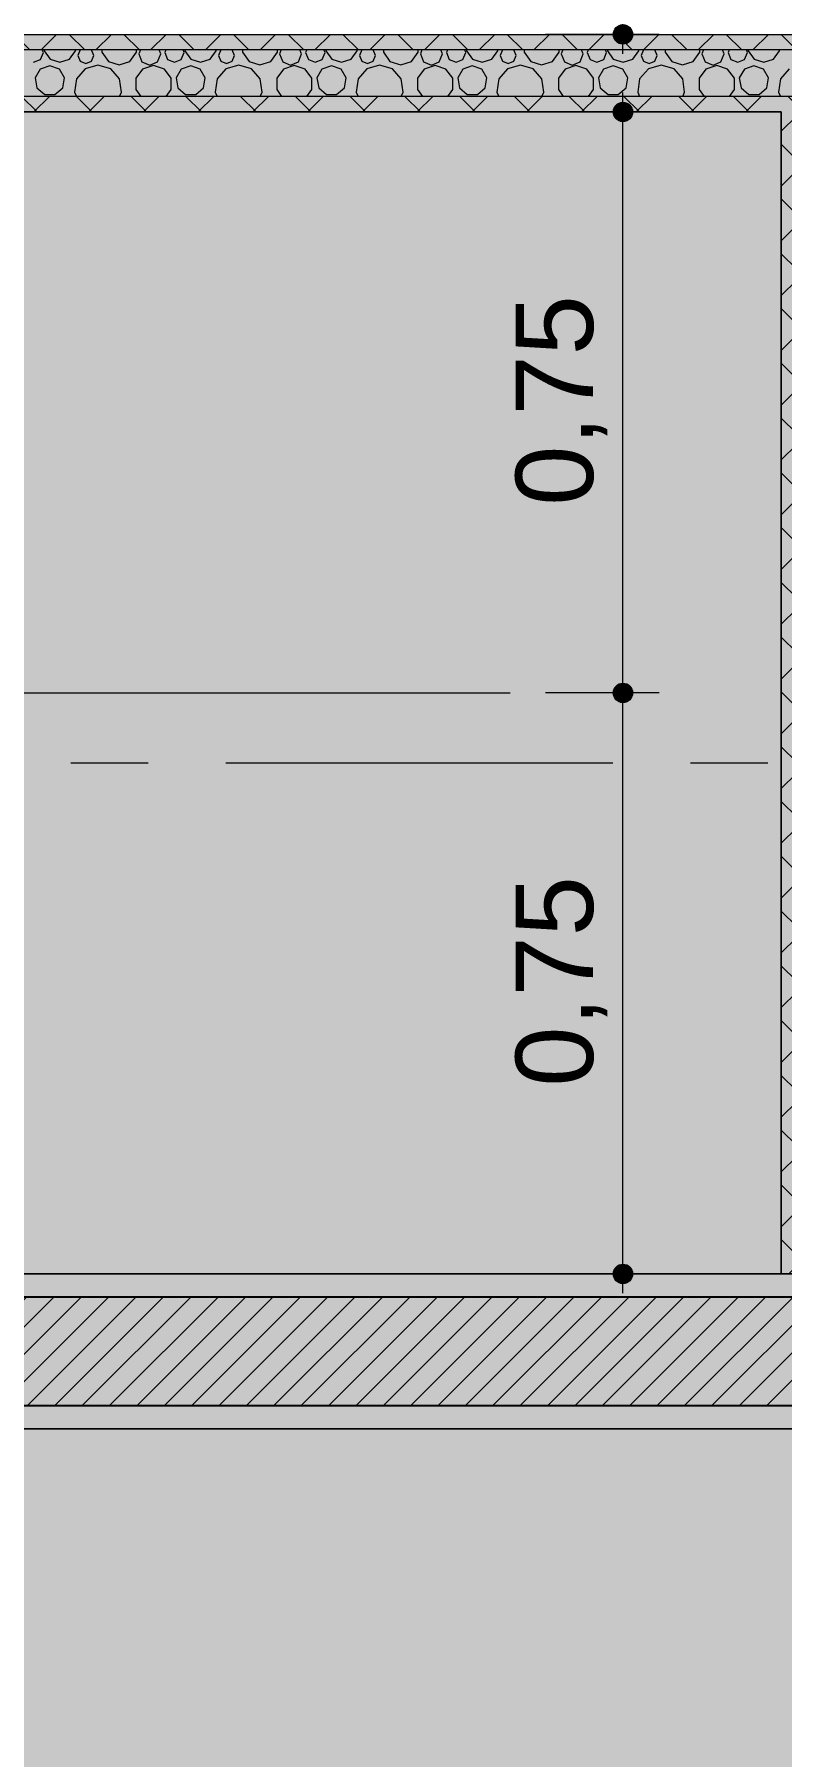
# Model space of a CAD drawing. Header units: metres. Extents: x -77 to -41.1, y -68 to -27.7.
# Drawn here: x -61.378 to -60.413, y -37.127 to -34.904 of the extents above; entities that cross this region are included whole.
import ezdxf

# ---------------------------------------------------------------- set-up
doc = ezdxf.new("R2010")
doc.units = ezdxf.units.M
doc.header["$MEASUREMENT"] = 0
doc.linetypes.add('AStair_dashed', pattern=[1.8, 0.8, -1])
doc.linetypes.add('Dot & Dashed', pattern=[0.6, 0.5, -0.05, 0, -0.05])
for name, color, linetype, lineweight in [('0_Caneta_No__99', 7, 'Continuous', 20), ('FORRO.EXEC_Caneta_No__241', 7, 'Continuous', 13), ('LAJES.EST_Caneta_No__241', 7, 'Continuous', 13), ('LAJES.EST_Caneta_No__96', 252, 'Continuous', 0), ('LUMINOTÉCNICA_Caneta_No__96', 252, 'Continuous', 0), ('PAREDE CONSTRUIR_Caneta_No__241', 7, 'Continuous', 13), ('PAREDE CONSTRUIR_Caneta_No__3', 7, 'Continuous', 25), ('PAREDE CONSTRUIR_Caneta_No__83', 84, 'Continuous', 0), ('PAREDE CONSTRUIR_Caneta_No__96', 252, 'Continuous', 0)]:
    doc.layers.add(name, color=color, linetype=linetype, lineweight=lineweight)
for name, color, linetype in [('COTAS FORRO.EXEC', 7, 'Continuous'), ('FORRO.EXEC', 7, 'Continuous'), ('PAREDE CONSTRUIR', 7, 'Continuous')]:
    doc.layers.add(name, color=color, linetype=linetype)
for name, color, linetype, lineweight, true_color in [('COTAS FORRO.EXEC_Caneta_No__25', 7, 'Continuous', 13, 0x982312), ('LAJES.EST_Caneta_No__18', 7, 'Continuous', 0, 0xdfdfdf), ('LAJES.EST_Caneta_No__254', 7, 'Continuous', 0, 0xd1c9ad), ('ZONA_Caneta_No__56', 7, 'Continuous', 0, 0xffe495)]:
    doc.layers.add(name, color=color, linetype=linetype, lineweight=lineweight, true_color=true_color)
doc.styles.add('GENERATED_STYLE_1', font='arial.ttf')
doc.dimstyles.new('GENERATED_STYLE__2', dxfattribs={"dimtxt": 0.1, "dimasz": 0.0475, "dimexe": 0.18, "dimexo": 0.1, "dimgap": 0, "dimtad": 1, "dimzin": 0, "dimdsep": 46, "dimtxsty": 'GENERATED_STYLE_1', "dimblk": 'ARROWHEAD_11', "dimblk1": 'ARROWHEAD_11', "dimblk2": 'ARROWHEAD_11', "dimcen": 0.09, "dimclrd": 256, "dimclre": 256, "dimclrt": 256, "dimadec": 0, "dimazin": 0, "dimtfac": 1, "dimtdec": 4, "dimtmove": 0, "dimatfit": 3, "dimfxl": 0, "dimtolj": 1, "dimtzin": 0, "dimarcsym": 0})
pattern_1 = [(45, (0, 0.5), (-0.159099, 0.159099), [0, -0.15, 0, -0.225]), (110, (0.5, 0.5), (0.21143084, 0.07695453), [0, -0.11, 0, -0.19])]
pattern_2 = [(45, (0, 0), (-0.03535534, 0.03535534), []), (135, (0, 0), (0.03535534, 0.03535534), [])]

# ---------------------------------------------------------------- blocks, each defined once
blk = doc.blocks.new('*X122')
at = {"layer": 'PAREDE CONSTRUIR_Caneta_No__96', "color": 252, "linetype": 'Continuous', "lineweight": 0}
for p, q in [((-61.3667, -34.9272), (-61.3682, -34.9238)), ((-61.3658, -34.9238), (-61.3658, -34.9249)), ((-61.3658, -34.9249), (-61.3581, -34.9356)), ((-61.3331, -34.9356), (-61.3254, -34.9249)), ((-61.3254, -34.9249), (-61.3254, -34.9238)), ((-61.3192, -34.9238), (-61.3222, -34.9311)), ((-61.3016, -34.9311), (-61.3046, -34.9238)), ((-61.2914, -34.9238), (-61.2914, -34.9267)), ((-61.2464, -34.9267), (-61.2464, -34.9238)), ((-61.2415, -34.9238), (-61.2436, -34.929)), ((-61.215, -34.929), (-61.2172, -34.9238)), ((-61.2085, -34.9238), (-61.21, -34.9272)), ((-61.1849, -34.9272), (-61.1863, -34.9238)), ((-61.184, -34.9238), (-61.184, -34.9249)), ((-61.184, -34.9249), (-61.1762, -34.9356)), ((-61.1512, -34.9356), (-61.1435, -34.9249)), ((-61.1435, -34.9249), (-61.1435, -34.9238)), ((-61.1374, -34.9238), (-61.1404, -34.9311)), ((-61.1197, -34.9311), (-61.1227, -34.9238)), ((-61.1095, -34.9238), (-61.1095, -34.9267)), ((-61.0645, -34.9267), (-61.0645, -34.9238)), ((-61.0596, -34.9238), (-61.0618, -34.929)), ((-61.0332, -34.929), (-61.0354, -34.9238)), ((-61.0267, -34.9238), (-61.0281, -34.9272)), ((-61.003, -34.9272), (-61.0045, -34.9238)), ((-61.0021, -34.9238), (-61.0021, -34.9249)), ((-61.0021, -34.9249), (-60.9944, -34.9356)), ((-60.9694, -34.9356), (-60.9617, -34.9249)), ((-60.9617, -34.9249), (-60.9617, -34.9238)), ((-60.9555, -34.9238), (-60.9585, -34.9311)), ((-60.9379, -34.9311), (-60.9409, -34.9238)), ((-60.9276, -34.9238), (-60.9276, -34.9267)), ((-60.8827, -34.9267), (-60.8827, -34.9238)), ((-60.8778, -34.9238), (-60.8799, -34.929)), ((-60.8513, -34.929), (-60.8535, -34.9238)), ((-60.8448, -34.9238), (-60.8463, -34.9272)), ((-60.8212, -34.9272), (-60.8226, -34.9238)), ((-60.8203, -34.9238), (-60.8203, -34.9249)), ((-60.8203, -34.9249), (-60.8125, -34.9356)), ((-60.7875, -34.9356), (-60.7798, -34.9249)), ((-60.7798, -34.9249), (-60.7798, -34.9238)), ((-60.7737, -34.9238), (-60.7767, -34.9311)), ((-60.756, -34.9311), (-60.759, -34.9238)), ((-60.7458, -34.9238), (-60.7458, -34.9267)), ((-60.7008, -34.9267), (-60.7008, -34.9238)), ((-60.6959, -34.9238), (-60.6981, -34.929)), ((-60.6695, -34.929), (-60.6716, -34.9238)), ((-60.663, -34.9238), (-60.6644, -34.9272)), ((-60.6393, -34.9272), (-60.6408, -34.9238)), ((-60.6384, -34.9238), (-60.6384, -34.9249)), ((-60.6384, -34.9249), (-60.6307, -34.9356)), ((-60.6057, -34.9356), (-60.5979, -34.9249)), ((-60.5979, -34.9249), (-60.5979, -34.9238)), ((-60.5918, -34.9238), (-60.5948, -34.9311)), ((-60.5742, -34.9311), (-60.5772, -34.9238)), ((-60.5639, -34.9238), (-60.5639, -34.9267)), ((-60.5189, -34.9267), (-60.5189, -34.9238)), ((-60.5141, -34.9238), (-60.5162, -34.929)), ((-60.4876, -34.929), (-60.4898, -34.9238)), ((-60.4811, -34.9238), (-60.4825, -34.9272)), ((-60.4575, -34.9272), (-60.4589, -34.9238)), ((-60.4566, -34.9238), (-60.4566, -34.9249)), ((-60.4566, -34.9249), (-60.4488, -34.9356)), ((-60.4238, -34.9356), (-60.4161, -34.9249)), ((-60.4161, -34.9249), (-60.4161, -34.9238)), ((-61.3793, -34.9397), (-61.3704, -34.9361)), ((-61.3707, -34.9486), (-61.3772, -34.9599)), ((-61.3583, -34.9441), (-61.3707, -34.9486)), ((-61.3704, -34.9361), (-61.3667, -34.9272)), ((-61.346, -34.9486), (-61.3583, -34.9441)), ((-61.3581, -34.9356), (-61.3456, -34.9396)), ((-61.3395, -34.9599), (-61.346, -34.9486)), ((-61.3456, -34.9396), (-61.3331, -34.9356)), ((-61.3128, -34.9481), (-61.3241, -34.9612)), ((-61.3222, -34.9311), (-61.3192, -34.9384)), ((-61.3192, -34.9384), (-61.3119, -34.9414)), ((-61.2963, -34.9433), (-61.3128, -34.9481)), ((-61.3119, -34.9414), (-61.3046, -34.9384)), ((-61.3046, -34.9384), (-61.3016, -34.9311)), ((-61.2797, -34.9481), (-61.2963, -34.9433)), ((-61.2914, -34.9267), (-61.2828, -34.9386)), ((-61.2828, -34.9386), (-61.2689, -34.9431)), ((-61.2685, -34.9612), (-61.2797, -34.9481)), ((-61.2689, -34.9431), (-61.255, -34.9386)), ((-61.255, -34.9386), (-61.2464, -34.9267)), ((-61.2385, -34.9484), (-61.2472, -34.9603)), ((-61.2436, -34.929), (-61.2394, -34.9391)), ((-61.2394, -34.9391), (-61.2293, -34.9433)), ((-61.2245, -34.9438), (-61.2385, -34.9484)), ((-61.2293, -34.9433), (-61.2192, -34.9391)), ((-61.2105, -34.9484), (-61.2245, -34.9438)), ((-61.2192, -34.9391), (-61.215, -34.929)), ((-61.2018, -34.9603), (-61.2105, -34.9484)), ((-61.21, -34.9272), (-61.2063, -34.9361)), ((-61.2063, -34.9361), (-61.1974, -34.9397)), ((-61.1974, -34.9397), (-61.1886, -34.9361)), ((-61.1888, -34.9486), (-61.1954, -34.9599)), ((-61.1765, -34.9441), (-61.1888, -34.9486)), ((-61.1886, -34.9361), (-61.1849, -34.9272)), ((-61.1642, -34.9486), (-61.1765, -34.9441)), ((-61.1762, -34.9356), (-61.1637, -34.9396)), ((-61.1576, -34.9599), (-61.1642, -34.9486)), ((-61.1637, -34.9396), (-61.1512, -34.9356)), ((-61.131, -34.9481), (-61.1423, -34.9612)), ((-61.1404, -34.9311), (-61.1374, -34.9384)), ((-61.1374, -34.9384), (-61.1301, -34.9414)), ((-61.1144, -34.9433), (-61.131, -34.9481)), ((-61.1301, -34.9414), (-61.1227, -34.9384)), ((-61.1227, -34.9384), (-61.1197, -34.9311)), ((-61.0979, -34.9481), (-61.1144, -34.9433)), ((-61.1095, -34.9267), (-61.1009, -34.9386)), ((-61.1009, -34.9386), (-61.087, -34.9431)), ((-61.0866, -34.9612), (-61.0979, -34.9481)), ((-61.087, -34.9431), (-61.0731, -34.9386)), ((-61.0731, -34.9386), (-61.0645, -34.9267)), ((-61.0567, -34.9484), (-61.0653, -34.9603)), ((-61.0618, -34.929), (-61.0576, -34.9391)), ((-61.0576, -34.9391), (-61.0475, -34.9433)), ((-61.0427, -34.9438), (-61.0567, -34.9484)), ((-61.0475, -34.9433), (-61.0374, -34.9391)), ((-61.0286, -34.9484), (-61.0427, -34.9438)), ((-61.0374, -34.9391), (-61.0332, -34.929)), ((-61.02, -34.9603), (-61.0286, -34.9484)), ((-61.0281, -34.9272), (-61.0244, -34.9361)), ((-61.0244, -34.9361), (-61.0156, -34.9397)), ((-61.0156, -34.9397), (-61.0067, -34.9361)), ((-61.007, -34.9486), (-61.0135, -34.9599)), ((-60.9946, -34.9441), (-61.007, -34.9486)), ((-61.0067, -34.9361), (-61.003, -34.9272)), ((-60.9823, -34.9486), (-60.9946, -34.9441)), ((-60.9944, -34.9356), (-60.9819, -34.9396)), ((-60.9758, -34.9599), (-60.9823, -34.9486)), ((-60.9819, -34.9396), (-60.9694, -34.9356)), ((-60.9491, -34.9481), (-60.9604, -34.9612)), ((-60.9585, -34.9311), (-60.9555, -34.9384)), ((-60.9555, -34.9384), (-60.9482, -34.9414)), ((-60.9326, -34.9433), (-60.9491, -34.9481)), ((-60.9482, -34.9414), (-60.9409, -34.9384)), ((-60.9409, -34.9384), (-60.9379, -34.9311)), ((-60.916, -34.9481), (-60.9326, -34.9433)), ((-60.9276, -34.9267), (-60.9191, -34.9386)), ((-60.9191, -34.9386), (-60.9051, -34.9431)), ((-60.9047, -34.9612), (-60.916, -34.9481)), ((-60.9051, -34.9431), (-60.8912, -34.9386)), ((-60.8912, -34.9386), (-60.8827, -34.9267)), ((-60.8748, -34.9484), (-60.8835, -34.9603)), ((-60.8799, -34.929), (-60.8757, -34.9391)), ((-60.8757, -34.9391), (-60.8656, -34.9433)), ((-60.8608, -34.9438), (-60.8748, -34.9484)), ((-60.8656, -34.9433), (-60.8555, -34.9391)), ((-60.8468, -34.9484), (-60.8608, -34.9438)), ((-60.8555, -34.9391), (-60.8513, -34.929)), ((-60.8381, -34.9603), (-60.8468, -34.9484)), ((-60.8463, -34.9272), (-60.8426, -34.9361)), ((-60.8426, -34.9361), (-60.8337, -34.9397)), ((-60.8337, -34.9397), (-60.8249, -34.9361)), ((-60.8251, -34.9486), (-60.8317, -34.9599)), ((-60.8128, -34.9441), (-60.8251, -34.9486)), ((-60.8249, -34.9361), (-60.8212, -34.9272)), ((-60.8005, -34.9486), (-60.8128, -34.9441)), ((-60.8125, -34.9356), (-60.8, -34.9396)), ((-60.7939, -34.9599), (-60.8005, -34.9486)), ((-60.8, -34.9396), (-60.7875, -34.9356)), ((-60.7673, -34.9481), (-60.7786, -34.9612)), ((-60.7767, -34.9311), (-60.7737, -34.9384)), ((-60.7737, -34.9384), (-60.7663, -34.9414)), ((-60.7507, -34.9433), (-60.7673, -34.9481)), ((-60.7663, -34.9414), (-60.759, -34.9384)), ((-60.759, -34.9384), (-60.756, -34.9311)), ((-60.7342, -34.9481), (-60.7507, -34.9433)), ((-60.7458, -34.9267), (-60.7372, -34.9386)), ((-60.7372, -34.9386), (-60.7233, -34.9431)), ((-60.7229, -34.9612), (-60.7342, -34.9481)), ((-60.7233, -34.9431), (-60.7094, -34.9386)), ((-60.7094, -34.9386), (-60.7008, -34.9267)), ((-60.693, -34.9484), (-60.7016, -34.9603)), ((-60.6981, -34.929), (-60.6939, -34.9391)), ((-60.6939, -34.9391), (-60.6838, -34.9433)), ((-60.6789, -34.9438), (-60.693, -34.9484)), ((-60.6838, -34.9433), (-60.6737, -34.9391)), ((-60.6649, -34.9484), (-60.6789, -34.9438)), ((-60.6737, -34.9391), (-60.6695, -34.929)), ((-60.6563, -34.9603), (-60.6649, -34.9484)), ((-60.6644, -34.9272), (-60.6607, -34.9361)), ((-60.6607, -34.9361), (-60.6519, -34.9397)), ((-60.6519, -34.9397), (-60.643, -34.9361)), ((-60.6433, -34.9486), (-60.6498, -34.9599)), ((-60.6309, -34.9441), (-60.6433, -34.9486)), ((-60.643, -34.9361), (-60.6393, -34.9272)), ((-60.6186, -34.9486), (-60.6309, -34.9441)), ((-60.6307, -34.9356), (-60.6182, -34.9396)), ((-60.612, -34.9599), (-60.6186, -34.9486)), ((-60.6182, -34.9396), (-60.6057, -34.9356)), ((-60.5854, -34.9481), (-60.5967, -34.9612)), ((-60.5948, -34.9311), (-60.5918, -34.9384)), ((-60.5918, -34.9384), (-60.5845, -34.9414)), ((-60.5689, -34.9433), (-60.5854, -34.9481)), ((-60.5845, -34.9414), (-60.5772, -34.9384)), ((-60.5772, -34.9384), (-60.5742, -34.9311)), ((-60.5523, -34.9481), (-60.5689, -34.9433)), ((-60.5639, -34.9267), (-60.5553, -34.9386)), ((-60.5553, -34.9386), (-60.5414, -34.9431)), ((-60.541, -34.9612), (-60.5523, -34.9481)), ((-60.5414, -34.9431), (-60.5275, -34.9386)), ((-60.5275, -34.9386), (-60.5189, -34.9267)), ((-60.5111, -34.9484), (-60.5198, -34.9603)), ((-60.5162, -34.929), (-60.512, -34.9391)), ((-60.512, -34.9391), (-60.5019, -34.9433)), ((-60.4971, -34.9438), (-60.5111, -34.9484)), ((-60.5019, -34.9433), (-60.4918, -34.9391)), ((-60.4831, -34.9484), (-60.4971, -34.9438)), ((-60.4918, -34.9391), (-60.4876, -34.929)), ((-60.4744, -34.9603), (-60.4831, -34.9484)), ((-60.4825, -34.9272), (-60.4789, -34.9361)), ((-60.4789, -34.9361), (-60.47, -34.9397)), ((-60.47, -34.9397), (-60.4611, -34.9361)), ((-60.4614, -34.9486), (-60.468, -34.9599)), ((-60.4491, -34.9441), (-60.4614, -34.9486)), ((-60.4611, -34.9361), (-60.4575, -34.9272)), ((-60.4367, -34.9486), (-60.4491, -34.9441)), ((-60.4488, -34.9356), (-60.4363, -34.9396)), ((-60.4302, -34.9599), (-60.4367, -34.9486)), ((-60.4363, -34.9396), (-60.4238, -34.9356)), ((-60.4036, -34.9481), (-60.4149, -34.9612)), ((-61.3772, -34.9599), (-61.375, -34.9728)), ((-61.3417, -34.9728), (-61.3395, -34.9599)), ((-61.3241, -34.9612), (-61.3266, -34.9782)), ((-61.266, -34.9782), (-61.2685, -34.9612)), ((-61.2472, -34.9603), (-61.2472, -34.975)), ((-61.2018, -34.975), (-61.2018, -34.9603)), ((-61.1954, -34.9599), (-61.1931, -34.9728)), ((-61.1599, -34.9728), (-61.1576, -34.9599)), ((-61.1423, -34.9612), (-61.1447, -34.9782)), ((-61.0841, -34.9782), (-61.0866, -34.9612)), ((-61.0653, -34.9603), (-61.0653, -34.975)), ((-61.02, -34.975), (-61.02, -34.9603)), ((-61.0135, -34.9599), (-61.0112, -34.9728)), ((-60.978, -34.9728), (-60.9758, -34.9599)), ((-60.9604, -34.9612), (-60.9629, -34.9782)), ((-60.9023, -34.9782), (-60.9047, -34.9612)), ((-60.8835, -34.9603), (-60.8835, -34.975)), ((-60.8381, -34.975), (-60.8381, -34.9603)), ((-60.8317, -34.9599), (-60.8294, -34.9728)), ((-60.7962, -34.9728), (-60.7939, -34.9599)), ((-60.7786, -34.9612), (-60.781, -34.9782)), ((-60.7204, -34.9782), (-60.7229, -34.9612)), ((-60.7016, -34.9603), (-60.7016, -34.975)), ((-60.6563, -34.975), (-60.6563, -34.9603)), ((-60.6498, -34.9599), (-60.6475, -34.9728)), ((-60.6143, -34.9728), (-60.612, -34.9599)), ((-60.5967, -34.9612), (-60.5992, -34.9782)), ((-60.5386, -34.9782), (-60.541, -34.9612)), ((-60.5198, -34.9603), (-60.5198, -34.975)), ((-60.4744, -34.975), (-60.4744, -34.9603)), ((-60.468, -34.9599), (-60.4657, -34.9728)), ((-60.4325, -34.9728), (-60.4302, -34.9599)), ((-60.4149, -34.9612), (-60.4173, -34.9782)), ((-61.375, -34.9728), (-61.3649, -34.9813)), ((-61.3649, -34.9813), (-61.3518, -34.9813)), ((-61.3518, -34.9813), (-61.3417, -34.9728)), ((-61.3266, -34.9782), (-61.3241, -34.9838)), ((-61.2685, -34.9838), (-61.266, -34.9782)), ((-61.2472, -34.975), (-61.2408, -34.9838)), ((-61.2082, -34.9838), (-61.2018, -34.975)), ((-61.1931, -34.9728), (-61.1831, -34.9813)), ((-61.1831, -34.9813), (-61.1699, -34.9813)), ((-61.1699, -34.9813), (-61.1599, -34.9728)), ((-61.1447, -34.9782), (-61.1422, -34.9838)), ((-61.0867, -34.9838), (-61.0841, -34.9782)), ((-61.0653, -34.975), (-61.059, -34.9838)), ((-61.0263, -34.9838), (-61.02, -34.975)), ((-61.0112, -34.9728), (-61.0012, -34.9813)), ((-61.0012, -34.9813), (-60.9881, -34.9813)), ((-60.9881, -34.9813), (-60.978, -34.9728)), ((-60.9629, -34.9782), (-60.9604, -34.9838)), ((-60.9048, -34.9838), (-60.9023, -34.9782)), ((-60.8835, -34.975), (-60.8771, -34.9838)), ((-60.8445, -34.9838), (-60.8381, -34.975)), ((-60.8294, -34.9728), (-60.8193, -34.9813)), ((-60.8193, -34.9813), (-60.8062, -34.9813)), ((-60.8062, -34.9813), (-60.7962, -34.9728)), ((-60.781, -34.9782), (-60.7785, -34.9838)), ((-60.723, -34.9838), (-60.7204, -34.9782)), ((-60.7016, -34.975), (-60.6953, -34.9838)), ((-60.6626, -34.9838), (-60.6563, -34.975)), ((-60.6475, -34.9728), (-60.6375, -34.9813)), ((-60.6375, -34.9813), (-60.6244, -34.9813)), ((-60.6244, -34.9813), (-60.6143, -34.9728)), ((-60.5992, -34.9782), (-60.5967, -34.9838)), ((-60.5411, -34.9838), (-60.5386, -34.9782)), ((-60.5198, -34.975), (-60.5134, -34.9838)), ((-60.4808, -34.9838), (-60.4744, -34.975)), ((-60.4657, -34.9728), (-60.4556, -34.9813)), ((-60.4556, -34.9813), (-60.4425, -34.9813)), ((-60.4425, -34.9813), (-60.4325, -34.9728)), ((-60.4173, -34.9782), (-60.4148, -34.9838))]:
    blk.add_line(p, q, dxfattribs=at)
blk = doc.blocks.new('*D258')
at = {"layer": 'COTAS FORRO.EXEC_Caneta_No__25', "linetype": 'Continuous', "lineweight": 13, "true_color": 0x982312}
for points in [[(-60.6308, -35.7538), (-60.6299, -35.7585), (-60.6271, -35.7626), (-60.6231, -35.7653), (-60.6183, -35.7663), (-60.6135, -35.7653), (-60.6095, -35.7626), (-60.6068, -35.7585), (-60.6058, -35.7538), (-60.6068, -35.749), (-60.6095, -35.7449), (-60.6135, -35.7422), (-60.6183, -35.7413), (-60.6231, -35.7422), (-60.6271, -35.7449), (-60.6299, -35.749)], [(-60.6308, -36.5038), (-60.6299, -36.5085), (-60.6271, -36.5126), (-60.6231, -36.5153), (-60.6183, -36.5163), (-60.6135, -36.5153), (-60.6095, -36.5126), (-60.6068, -36.5085), (-60.6058, -36.5038), (-60.6068, -36.499), (-60.6095, -36.4949), (-60.6135, -36.4922), (-60.6183, -36.4913), (-60.6231, -36.4922), (-60.6271, -36.4949), (-60.6299, -36.499)]]:
    blk.add_hatch(color=24, dxfattribs=at).paths.add_polyline_path(points)
at = {"layer": 'COTAS FORRO.EXEC_Caneta_No__25', "color": 24, "linetype": 'Continuous', "lineweight": 13, "true_color": 0x982312}
for p, q in [((-60.6308, -35.7538), (-60.7183, -35.7538)), ((-60.6183, -36.4913), (-60.6183, -35.7663)), ((-60.5714, -35.7538), (-60.6058, -35.7538)), ((-60.6308, -36.5038), (-60.6652, -36.5038)), ((-60.5183, -36.5038), (-60.6058, -36.5038)), ((-60.6183, -36.5288), (-60.6183, -36.5163))]:
    blk.add_line(p, q, dxfattribs=at)
for centre in [(-60.6183, -35.7538), (-60.6183, -36.5038)]:
    blk.add_circle(centre, 0.0125, dxfattribs=at)
at = {"layer": 'COTAS FORRO.EXEC_Caneta_No__25', "color": 24, "lineweight": 13, "true_color": 0x982312, "insert": (-60.6383, -36.2622), "char_height": 0.1, "attachment_point": 7, "rotation": 90, "style": 'GENERATED_STYLE_1'}
blk.add_mtext('\\A1;{\\pql;\\fArial|b0|i0|c0|p0;\\W1.000000;0,75}', dxfattribs=at)
blk = doc.blocks.new('ARROWHEAD_11')
at = {"color": 0, "linetype": 'Continuous', "lineweight": 0}
blk.add_line((0, 0), (-1, 0), dxfattribs=at)
at = {"color": 0, "linetype": 'Continuous', "lineweight": 0, "const_width": 0.25, "flags": 128}
blk.add_lwpolyline([(-0.125, 0, 1), (0.125, 0, 1)], format="xyb", close=True, dxfattribs=at)
blk = doc.blocks.new('*D259')
at = {"layer": 'COTAS FORRO.EXEC_Caneta_No__25', "linetype": 'Continuous', "lineweight": 13, "true_color": 0x982312}
for points in [[(-60.6308, -35.0038), (-60.6299, -35.0085), (-60.6271, -35.0126), (-60.6231, -35.0153), (-60.6183, -35.0163), (-60.6135, -35.0153), (-60.6095, -35.0126), (-60.6068, -35.0085), (-60.6058, -35.0038), (-60.6068, -34.999), (-60.6095, -34.9949), (-60.6135, -34.9922), (-60.6183, -34.9913), (-60.6231, -34.9922), (-60.6271, -34.9949), (-60.6299, -34.999)], [(-60.6308, -35.7538), (-60.6299, -35.7585), (-60.6271, -35.7626), (-60.6231, -35.7653), (-60.6183, -35.7663), (-60.6135, -35.7653), (-60.6095, -35.7626), (-60.6068, -35.7585), (-60.6058, -35.7538), (-60.6068, -35.749), (-60.6095, -35.7449), (-60.6135, -35.7422), (-60.6183, -35.7413), (-60.6231, -35.7422), (-60.6271, -35.7449), (-60.6299, -35.749)]]:
    blk.add_hatch(color=24, dxfattribs=at).paths.add_polyline_path(points)
at = {"layer": 'COTAS FORRO.EXEC_Caneta_No__25', "color": 24, "linetype": 'Continuous', "lineweight": 13, "true_color": 0x982312}
for p, q in [((-60.6183, -34.9913), (-60.6183, -34.9788)), ((-60.6308, -35.0038), (-60.7183, -35.0038)), ((-60.5714, -35.0038), (-60.6058, -35.0038)), ((-60.6183, -35.7413), (-60.6183, -35.0163)), ((-60.6308, -35.7538), (-60.7183, -35.7538)), ((-60.5714, -35.7538), (-60.6058, -35.7538))]:
    blk.add_line(p, q, dxfattribs=at)
for centre in [(-60.6183, -35.0038), (-60.6183, -35.7538)]:
    blk.add_circle(centre, 0.0125, dxfattribs=at)
at = {"layer": 'COTAS FORRO.EXEC_Caneta_No__25', "color": 24, "lineweight": 13, "true_color": 0x982312, "insert": (-60.6383, -35.5122), "char_height": 0.1, "attachment_point": 7, "rotation": 90, "style": 'GENERATED_STYLE_1'}
blk.add_mtext('\\A1;{\\pql;\\fArial|b0|i0|c0|p0;\\W1.000000;0,75}', dxfattribs=at)
blk = doc.blocks.new('*D264')
at = {"layer": 'COTAS FORRO.EXEC_Caneta_No__25', "linetype": 'Continuous', "lineweight": 13, "true_color": 0x982312}
for points in [[(-59.0305, -35.0038), (-59.0295, -35.0085), (-59.0268, -35.0126), (-59.0228, -35.0153), (-59.018, -35.0163), (-59.0132, -35.0153), (-59.0091, -35.0126), (-59.0064, -35.0085), (-59.0055, -35.0038), (-59.0064, -34.999), (-59.0091, -34.9949), (-59.0132, -34.9922), (-59.018, -34.9913), (-59.0228, -34.9922), (-59.0268, -34.9949), (-59.0295, -34.999)], [(-59.0305, -35.7538), (-59.0295, -35.7585), (-59.0268, -35.7626), (-59.0228, -35.7653), (-59.018, -35.7663), (-59.0132, -35.7653), (-59.0091, -35.7626), (-59.0064, -35.7585), (-59.0055, -35.7538), (-59.0064, -35.749), (-59.0091, -35.7449), (-59.0132, -35.7422), (-59.018, -35.7413), (-59.0228, -35.7422), (-59.0268, -35.7449), (-59.0295, -35.749)]]:
    blk.add_hatch(color=24, dxfattribs=at).paths.add_polyline_path(points)
at = {"layer": 'COTAS FORRO.EXEC_Caneta_No__25', "color": 24, "linetype": 'Continuous', "lineweight": 13, "true_color": 0x982312}
for p, q in [((-59.018, -34.9913), (-59.018, -34.9788)), ((-59.0305, -35.0038), (-59.118, -35.0038)), ((-58.9711, -35.0038), (-59.0055, -35.0038)), ((-59.018, -35.7413), (-59.018, -35.0163)), ((-59.0305, -35.7538), (-59.118, -35.7538)), ((-58.9711, -35.7538), (-59.0055, -35.7538))]:
    blk.add_line(p, q, dxfattribs=at)
for centre in [(-59.018, -35.0038), (-59.018, -35.7538)]:
    blk.add_circle(centre, 0.0125, dxfattribs=at)
at = {"layer": 'COTAS FORRO.EXEC_Caneta_No__25', "color": 24, "lineweight": 13, "true_color": 0x982312, "insert": (-59.038, -35.5122), "char_height": 0.1, "attachment_point": 7, "rotation": 90, "style": 'GENERATED_STYLE_1'}
blk.add_mtext('\\A1;{\\pql;\\fArial|b0|i0|c0|p0;\\W1.000000;0,75}', dxfattribs=at)
blk = doc.blocks.new('*D329')
at = {"layer": 'COTAS FORRO.EXEC_Caneta_No__25', "linetype": 'Continuous', "lineweight": 13, "true_color": 0x982312}
for points in [[(-60.6308, -33.9073), (-60.6299, -33.912), (-60.6271, -33.9161), (-60.6231, -33.9188), (-60.6183, -33.9198), (-60.6135, -33.9188), (-60.6095, -33.9161), (-60.6068, -33.912), (-60.6058, -33.9073), (-60.6068, -33.9025), (-60.6095, -33.8984), (-60.6135, -33.8957), (-60.6183, -33.8948), (-60.6231, -33.8957), (-60.6271, -33.8984), (-60.6299, -33.9025)], [(-60.6308, -34.9038), (-60.6299, -34.9085), (-60.6271, -34.9126), (-60.6231, -34.9153), (-60.6183, -34.9163), (-60.6135, -34.9153), (-60.6095, -34.9126), (-60.6068, -34.9085), (-60.6058, -34.9038), (-60.6068, -34.899), (-60.6095, -34.8949), (-60.6135, -34.8922), (-60.6183, -34.8913), (-60.6231, -34.8922), (-60.6271, -34.8949), (-60.6299, -34.899)]]:
    blk.add_hatch(color=24, dxfattribs=at).paths.add_polyline_path(points)
at = {"layer": 'COTAS FORRO.EXEC_Caneta_No__25', "color": 24, "linetype": 'Continuous', "lineweight": 13, "true_color": 0x982312}
for p, q in [((-60.6308, -33.9073), (-60.7183, -33.9073)), ((-60.6183, -34.8913), (-60.6183, -33.9198)), ((-60.5714, -33.9073), (-60.6058, -33.9073)), ((-60.6308, -34.9038), (-60.7183, -34.9038)), ((-60.5714, -34.9038), (-60.6058, -34.9038)), ((-60.6183, -34.9288), (-60.6183, -34.9163))]:
    blk.add_line(p, q, dxfattribs=at)
for centre in [(-60.6183, -33.9073), (-60.6183, -34.9038)]:
    blk.add_circle(centre, 0.0125, dxfattribs=at)
at = {"layer": 'COTAS FORRO.EXEC_Caneta_No__25', "color": 24, "lineweight": 13, "true_color": 0x982312, "insert": (-60.6383, -34.539), "char_height": 0.1, "attachment_point": 7, "rotation": 90, "style": 'GENERATED_STYLE_1'}
blk.add_mtext('\\A1;{\\pql;\\fArial|b0|i0|c0|p0;\\W1.000000;1,00}', dxfattribs=at)

msp = doc.modelspace()

# ---------------------------------------------------------------- hatches: boundary and pattern name
at = {"layer": 'FORRO.EXEC', "linetype": 'Continuous', "lineweight": 0, "true_color": 0xfbfbfb}
for points in [[(-63.364, -36.5038), (-60.4139, -36.5038), (-60.4139, -35.0038), (-63.364, -35.0038)], [(-64.914, -38.2037), (-56.514, -38.2037), (-56.514, -42.3002), (-64.914, -42.3002), (-64.914, -47.1002), (-56.514, -47.1002), (-56.514, -52.5506), (-62.614, -52.5506), (-62.614, -54.0506), (-56.514, -54.0506), (-56.514, -56.6006), (-54.014, -56.6006), (-54.014, -54.5506), (-54.014, -53.0506), (-54.014, -52.3506), (-45.8136, -52.3506), (-45.8136, -50.8516), (-54.014, -50.8516), (-54.014, -36.7038), (-56.514, -36.7038), (-64.914, -36.7038)]]:
    msp.add_hatch(color=7, dxfattribs=at).paths.add_polyline_path(points)
at = {"layer": 'LAJES.EST_Caneta_No__18', "linetype": 'Continuous', "lineweight": 0, "true_color": 0xdfdfdf}
h = msp.add_hatch(dxfattribs=at)
h.set_pattern_fill('Piso_Externo__0003', color=254, style=0, pattern_type=2)
h.set_pattern_definition([(45, (0, 0.6), (-0.1909188, 0.1909188), [0, -0.18, 0, -0.27]), (110, (0.6, 0.6), (0.253717, 0.09234544), [0, -0.132, 0, -0.228])])
h.paths.add_polyline_path([(-76.514, -65.1016), (-73.814, -65.1016, -0.414214), (-75.814, -67.1016), (-66.814, -67.1016, -0.414214), (-68.814, -65.1016), (-68.814, -62.301), (-68.814, -45.4002, -0.414214), (-66.514, -43.1002), (-65.914, -43.1002), (-65.914, -42.3002), (-66.514, -42.3002), (-66.514, -38.2041), (-65.114, -38.2041), (-65.114, -36.7038), (-66.514, -36.7038), (-66.514, -32.5997), (-65.114, -32.5997), (-56.714, -32.5997), (-53.814, -32.5997), (-44.014, -32.5997), (-44.014, -42.3002), (-53.814, -42.3002), (-53.814, -47.1002), (-44.014, -47.1002), (-44.014, -50.8516), (-45.6136, -50.8516), (-45.6136, -52.3506), (-44.014, -52.3506), (-44.014, -60.3006), (-48.9163, -60.3006), (-48.9163, -61.1006), (-44.3609, -61.1006), (-44.3609, -67.1016), (-44.014, -67.1016), (-41.514, -67.1016), (-41.514, -28.1016), (-41.714, -28.1016), (-41.714, -60.3006), (-43.014, -60.3006), (-43.014, -30.0016), (-66.514, -30.0016), (-66.514, -28.1016), (-76.514, -28.1016)])
h.paths.add_polyline_path([(-73.814, -45.1016), (-76.314, -45.1016), (-76.314, -43.0892), (-75.7984, -43.0908, -0.414214), (-73.8139, -45.0876)], flags=0)
h.paths.add_polyline_path([(-73.814, -45.5846, -0.009328), (-73.814, -45.6604)], flags=0)
h.paths.add_polyline_path([(-52.814, -46.3002), (-52.814, -43.1002), (-44.014, -43.1002), (-44.014, -46.3002)], flags=0)
h.paths.add_polyline_path([(-67.714, -34.1), (-76.314, -34.1), (-76.314, -32.5997), (-67.714, -32.5997)], flags=0)
at = {"layer": 'LAJES.EST_Caneta_No__254', "linetype": 'Continuous', "lineweight": 0, "true_color": 0xd1c9ad}
h = msp.add_hatch(dxfattribs=at)
h.set_pattern_fill('Haie_OD_0003', color=9, style=0, pattern_type=2)
h.set_pattern_definition(pattern_1)
h.paths.add_polyline_path([(-65.114, -47.1002), (-66.514, -47.1002), (-66.514, -60.3006), (-56.514, -60.3006), (-44.014, -60.3006), (-44.014, -56.6006), (-50.5957, -56.6006), (-50.5957, -54.2479), (-52.6157, -54.2479), (-52.6157, -52.5506), (-50.5957, -52.5506), (-45.6136, -52.5506), (-45.6136, -50.8516), (-44.014, -50.8516), (-44.014, -47.1002), (-53.814, -47.1002), (-53.814, -42.3002), (-44.014, -42.3002), (-44.014, -37.1002), (-51.174, -37.1002), (-51.174, -32.5997), (-53.814, -32.5997), (-56.714, -32.5997), (-58.7637, -32.5997), (-58.7637, -34.9038), (-63.464, -34.9038), (-63.464, -36.5038), (-65.114, -36.5038), (-65.114, -38.4037), (-63.464, -38.4037), (-63.464, -42.1002), (-65.114, -42.1002), (-65.114, -42.3002)])
h.paths.add_polyline_path([(-60.5596, -42.1002), (-60.5596, -38.4037), (-58.8637, -38.4037), (-58.8637, -42.1002)], flags=0)
h.paths.add_polyline_path([(-59.064, -48.7001), (-59.064, -47.3002), (-56.714, -47.3002), (-56.714, -48.7001)], flags=0)
at = {"layer": 'LAJES.EST_Caneta_No__96', "linetype": 'Continuous', "lineweight": 0}
h = msp.add_hatch(dxfattribs=at)
h.set_pattern_fill('Haie_OD_0003', color=252, style=0, pattern_type=2)
h.set_pattern_definition(pattern_1)
h.paths.add_polyline_path([(-66.514, -36.7038), (-65.114, -36.7038), (-65.114, -36.5038), (-63.464, -36.5038), (-63.464, -34.9038), (-58.8637, -34.9038), (-58.8637, -32.5997), (-66.514, -32.5997), (-66.514, -32.7997), (-66.514, -36.5038)])
at = {"layer": 'PAREDE CONSTRUIR', "linetype": 'Continuous', "lineweight": 0, "true_color": 0xffffff}
for points in [[(-53.844, -36.5038), (-63.464, -36.5038), (-63.464, -36.5338), (-53.844, -36.5338)], [(-54.014, -36.6738), (-63.464, -36.6738), (-63.464, -36.7038), (-54.014, -36.7038)]]:
    msp.add_hatch(color=7, dxfattribs=at).paths.add_polyline_path(points)
at = {"layer": 'PAREDE CONSTRUIR', "linetype": 'Continuous', "lineweight": 0, "true_color": 0x000000}
h = msp.add_hatch(dxfattribs=at)
h.set_pattern_fill('common_brick_0003', color=18, style=0, pattern_type=2)
h.set_pattern_definition([(45, (0, 0), (-0.0176776695, 0.0176776695), [])])
h.paths.add_polyline_path([(-53.984, -36.5338), (-63.464, -36.5338), (-63.464, -36.6738), (-53.984, -36.6738)])
at = {"layer": 'PAREDE CONSTRUIR_Caneta_No__83', "linetype": 'Continuous', "lineweight": 0}
h = msp.add_hatch(dxfattribs=at)
h.set_pattern_fill('Placomur_0003', color=84, style=0, pattern_type=2)
h.set_pattern_definition(pattern_2)
h.paths.add_polyline_path([(-63.444, -34.9238), (-58.7837, -34.9238), (-58.7837, -34.9038), (-63.444, -34.9038)])
h = msp.add_hatch(dxfattribs=at)
h.set_pattern_fill('Placomur_0003', color=84, style=0, pattern_type=2)
h.set_pattern_definition(pattern_2)
h.paths.add_polyline_path([(-63.364, -35.0038), (-58.8637, -35.0038), (-58.8637, -34.9838), (-63.364, -34.9838)])
h = msp.add_hatch(dxfattribs=at)
h.set_pattern_fill('Placomur_0003', color=84, style=0, pattern_type=2)
h.set_pattern_definition(pattern_2)
h.paths.add_polyline_path([(-60.4139, -35.0038), (-60.4139, -36.5038), (-60.3939, -36.5038), (-60.3939, -35.0038)])

# ---------------------------------------------------------------- linework, layer by layer
at = {"layer": '0_Caneta_No__99', "color": 7, "linetype": 'Dot & Dashed', "lineweight": 20}
msp.add_line((-41.4312, -35.8446), (-76.7059, -35.8446), dxfattribs=at)
at = {"layer": 'FORRO.EXEC_Caneta_No__241', "color": 7, "linetype": 'Continuous', "lineweight": 13, "flags": 128}
for points in [[(-63.364, -36.5038), (-60.4139, -36.5038), (-60.4139, -35.0038), (-63.364, -35.0038)], [(-64.914, -38.2037), (-56.514, -38.2037), (-56.514, -42.3002), (-64.914, -42.3002), (-64.914, -47.1002), (-56.514, -47.1002), (-56.514, -52.5506), (-62.614, -52.5506), (-62.614, -54.0506), (-56.514, -54.0506), (-56.514, -56.6006), (-54.014, -56.6006), (-54.014, -54.5506), (-54.014, -53.0506), (-54.014, -52.3506), (-45.8136, -52.3506), (-45.8136, -50.8516), (-54.014, -50.8516), (-54.014, -36.7038), (-56.514, -36.7038), (-64.914, -36.7038)]]:
    msp.add_lwpolyline(points, close=True, dxfattribs=at)
at = {"layer": 'LAJES.EST_Caneta_No__241', "color": 7, "linetype": 'Continuous', "lineweight": 13, "flags": 128}
msp.add_lwpolyline([(-63.464, -34.9038), (-58.8637, -34.9038)], dxfattribs=at)
at = {"layer": 'LUMINOTÉCNICA_Caneta_No__96', "color": 252, "linetype": 'AStair_dashed', "lineweight": 0}
msp.add_line((-63.364, -35.7538), (-60.4139, -35.7538), dxfattribs=at)
at = {"layer": 'PAREDE CONSTRUIR_Caneta_No__241', "color": 7, "linetype": 'Continuous', "lineweight": 13}
for p, q in [((-58.8437, -34.9238), (-63.384, -34.9238)), ((-58.8637, -34.9838), (-63.364, -34.9838))]:
    msp.add_line(p, q, dxfattribs=at)
at = {"layer": 'PAREDE CONSTRUIR_Caneta_No__241', "color": 7, "linetype": 'Continuous', "lineweight": 13, "flags": 128}
for points in [[(-63.364, -35.0038), (-60.4139, -35.0038)], [(-60.4139, -35.0038), (-60.4139, -36.5038)], [(-53.814, -36.5038), (-63.464, -36.5038)], [(-60.4139, -36.5038), (-60.3939, -36.5038)], [(-63.464, -36.7038), (-54.014, -36.7038)]]:
    msp.add_lwpolyline(points, dxfattribs=at)
at = {"layer": 'PAREDE CONSTRUIR_Caneta_No__3', "color": 7, "linetype": 'Continuous', "lineweight": 25}
for p, q in [((-53.984, -36.5338), (-63.464, -36.5338)), ((-63.464, -36.6738), (-53.984, -36.6738))]:
    msp.add_line(p, q, dxfattribs=at)
at = {"layer": 'ZONA_Caneta_No__56', "color": 41, "linetype": 'Continuous', "lineweight": 0, "true_color": 0xffe495, "flags": 128}
for points in [[(-60.4139, -35.0038), (-63.364, -35.0038), (-63.364, -36.5038), (-60.4139, -36.5038)], [(-64.914, -36.7038), (-64.914, -38.2037), (-56.514, -38.2037), (-56.514, -52.5506), (-62.614, -52.5506), (-62.614, -54.0506), (-56.514, -54.0506), (-56.514, -56.6006), (-54.014, -56.6006), (-54.014, -52.3506), (-45.8136, -52.3506), (-45.8136, -50.8516), (-54.014, -50.8516), (-54.014, -36.7038), (-56.514, -36.7038)]]:
    msp.add_lwpolyline(points, close=True, dxfattribs=at)

# ---------------------------------------------------------------- block references
at = {"layer": 'PAREDE CONSTRUIR', "color": 7, "lineweight": 13}
msp.add_blockref('*X122', (0, 0), dxfattribs=at)

# ---------------------------------------------------------------- dimensions: what is measured, and where the dimension line sits
at = {"layer": 'COTAS FORRO.EXEC', "color": 24, "linetype": 'Continuous', "lineweight": 13, "true_color": 0x982312}
for base, p1, p2, picture, middle in [((-60.6183, -33.9073), (-61.1138, -34.9038), (-61.1093, -33.9073), '*D329', (-60.6883, -34.4095)), ((-60.6183, -35.0038), (-60.8965, -35.7538), (-61.1138, -35.0038), '*D259', (-60.6883, -35.3828)), ((-59.018, -35.0038), (-59.205, -35.7538), (-61.1138, -35.0038), '*D264', (-59.088, -35.3828)), ((-60.6183, -35.7538), (-60.4139, -36.5038), (-60.8965, -35.7538), '*D258', (-60.6883, -36.1328))]:
    dim = msp.add_linear_dim(base=base, p1=p1, p2=p2, angle=90, dimstyle='GENERATED_STYLE__2', dxfattribs=at)
    dim.commit()
    dim.dimension.update_dxf_attribs({"geometry": picture, "text_midpoint": middle, "dimtype": 160, "text_rotation": 90})

doc.saveas('drawing.dxf')
